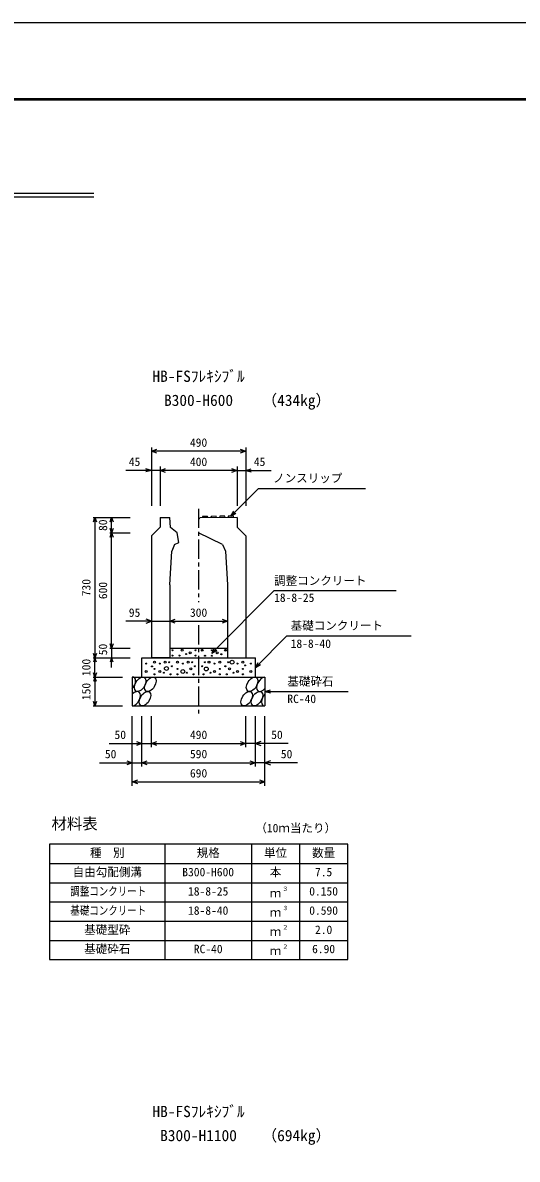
# Model space of a CAD drawing. Units: millimetres, scale not verified. Extents: x -16800 to 16800, y -5940 to 5940.
# Drawn here: x 9985 to 12557, y 29 to 5940 of the extents above; entities that cross this region are included whole.
import ezdxf
from ezdxf.enums import TextEntityAlignment as Align

# ---------------------------------------------------------------- set-up
doc = ezdxf.new("R2010")
doc.units = ezdxf.units.MM
doc.header["$LTSCALE"] = 20
doc.linetypes.add('CHAIN1', pattern=[8, 5, -1, 1, -1])
for name, color, linetype, lineweight in [('0-0_DIM', 7, 'Continuous', 25), ('0-1_Defpoints', 5, 'Continuous', 25), ('0-2_HATCH', 6, 'Continuous', 25), ('0-3_HYO', 3, 'Continuous', 25), ('0-4_HYO2', 4, 'Continuous', 25), ('0-5_OUTLINE', 3, 'Continuous', 25), ('0-6_TXT', 7, 'Continuous', 25), ('0-7_WAKU', 3, 'Continuous', 25)]:
    doc.layers.add(name, color=color, linetype=linetype, lineweight=lineweight)
doc.styles.add('ＭＳ ゴシック', font='')
doc.styles.get('ＭＳ ゴシック').set_extended_font_data('MS Gothic')

msp = doc.modelspace()

# ---------------------------------------------------------------- linework, layer by layer
at = {"layer": '0-0_DIM'}
for p, q in [((10654.89, 3731.28), (10654.89, 3427.52)), ((11144.89, 3731.28), (11144.89, 3427.52)), ((11144.89, 3711.28), (10654.89, 3711.28)), ((10654.89, 3611.28), (10521.87, 3611.28)), ((10654.89, 3611.28), (10625.91, 3619.04)), ((10654.89, 3611.28), (10625.91, 3603.51)), ((10699.89, 3611.28), (10654.89, 3611.28)), ((10699.89, 3631.28), (10699.89, 3427.52)), ((11099.89, 3611.28), (10699.89, 3611.28)), ((11099.89, 3631.28), (11099.89, 3427.52)), ((11099.89, 3611.28), (11144.89, 3611.28)), ((11144.89, 3611.28), (11173.87, 3619.04)), ((11144.89, 3611.28), (11277.91, 3611.28)), ((11144.89, 3611.28), (11173.87, 3603.51)), ((11067.95, 3373.58), (11210.16, 3515.79)), ((11767.05, 3515.79), (11210.16, 3515.79)), ((11067.95, 3373.58), (11082.95, 3399.56)), ((11067.95, 3373.58), (11093.93, 3388.58)), ((10350.8, 3366.9), (10544.13, 3366.9)), ((10360.8, 3366.9), (10360.8, 2636.9)), ((10447.46, 3286.9), (10447.46, 3366.9)), ((10437.46, 3286.9), (10544.13, 3286.9)), ((10447.46, 2686.9), (10447.46, 3286.9)), ((10655, 2826.9), (10521.98, 2826.9)), ((10655, 2826.9), (10750, 2826.9)), ((10750, 2826.9), (11050, 2826.9)), ((11358.65, 2750.55), (11195, 2586.9)), ((11358.65, 2750.55), (12005.53, 2750.55)), ((10437.46, 2686.9), (10544.13, 2686.9)), ((10447.46, 2686.9), (10447.46, 2636.9)), ((10968.01, 2661.9), (10983.01, 2687.88)), ((10968.01, 2661.9), (10993.99, 2676.9)), ((10350.8, 2636.9), (10544.13, 2636.9)), ((10360.8, 2536.9), (10360.8, 2636.9)), ((10447.46, 2586.9), (10447.46, 2636.9)), ((11195, 2586.9), (11210, 2612.88)), ((11195, 2586.9), (11220.98, 2601.9)), ((10350.8, 2536.9), (10505, 2536.9)), ((10360.8, 2536.9), (10360.8, 2386.9)), ((11245, 2461.9), (11273.98, 2469.66)), ((11245, 2461.9), (11678.31, 2461.9)), ((11245, 2461.9), (11273.98, 2454.13)), ((10350.8, 2386.9), (10505, 2386.9)), ((10555, 1971.38), (10555, 2333.73)), ((10605, 2071.38), (10605, 2333.73)), ((10655, 2171.38), (10655, 2333.73)), ((11145, 2171.38), (11145, 2333.73)), ((11195, 2071.38), (11195, 2333.73)), ((11245, 1971.38), (11245, 2333.73)), ((10435, 2191.38), (10655, 2191.38)), ((10655, 2191.38), (11145, 2191.38)), ((11365, 2191.38), (11145, 2191.38)), ((10385, 2091.38), (10605, 2091.38)), ((10605, 2091.38), (11195, 2091.38)), ((11415, 2091.38), (11195, 2091.38)), ((10555, 1991.38), (11245, 1991.38))]:
    msp.add_line(p, q, dxfattribs=at)
at = {"layer": '0-0_DIM', "linetype": 'CHAIN1'}
for p, q in [((10900, 3412.2), (10900, 2926.9)), ((10900, 2806.9), (10900, 2336.9))]:
    msp.add_line(p, q, dxfattribs=at)
at = {"layer": '0-0_DIM'}
for points in [[(10683.08, 3701.02), (10654.89, 3711.28), (10683.08, 3721.54)], [(11116.74, 3721.55), (11144.93, 3711.29), (11116.74, 3701.03)], [(10728.12, 3601.02), (10699.93, 3611.28), (10728.12, 3621.54)], [(11071.74, 3621.54), (11099.93, 3611.28), (11071.74, 3601.02)], [(10352.59, 3344.34), (10360.8, 3366.9), (10369.01, 3344.34)], [(10439.26, 3344.34), (10447.46, 3366.9), (10455.67, 3344.34)], [(10455.67, 3309.45), (10447.46, 3286.9), (10439.26, 3309.45)], [(10439.26, 3264.34), (10447.46, 3286.9), (10455.67, 3264.34)], [(10968.01, 2661.9), (11292.47, 2986.36), (11926.82, 2986.36)], [(10626.81, 2816.64), (10655, 2826.9), (10626.81, 2837.16)], [(10778.19, 2816.64), (10750, 2826.9), (10778.19, 2837.16)], [(11021.88, 2837.16), (11050.08, 2826.9), (11021.88, 2816.64)], [(10455.67, 2709.45), (10447.46, 2686.9), (10439.26, 2709.45)], [(10369.01, 2659.45), (10360.8, 2636.9), (10352.59, 2659.45)], [(10369.01, 2614.34), (10360.8, 2636.9), (10352.59, 2614.34)], [(10455.67, 2614.34), (10447.46, 2636.9), (10439.26, 2614.34)], [(10369.01, 2559.45), (10360.8, 2536.9), (10352.59, 2559.45)], [(10369.01, 2514.34), (10360.8, 2536.9), (10352.59, 2514.34)], [(10369.01, 2409.45), (10360.8, 2386.9), (10352.59, 2409.45)], [(10576.81, 2201.64), (10605, 2191.38), (10576.81, 2181.12)], [(10683.19, 2181.12), (10655, 2191.38), (10683.19, 2201.64)], [(11116.81, 2201.64), (11145, 2191.38), (11116.81, 2181.12)], [(11223.19, 2201.64), (11195, 2191.38), (11223.19, 2181.12)], [(10526.81, 2101.64), (10555, 2091.38), (10526.81, 2081.12)], [(10633.19, 2081.12), (10605, 2091.38), (10633.19, 2101.64)], [(11166.81, 2101.64), (11195, 2091.38), (11166.81, 2081.12)], [(11273.19, 2101.64), (11245, 2091.38), (11273.19, 2081.12)], [(10583.19, 1981.12), (10555, 1991.38), (10583.19, 2001.64)], [(11216.81, 2001.64), (11245, 1991.38), (11216.81, 1981.12)]]:
    msp.add_lwpolyline(points, dxfattribs=at)
at = {"layer": '0-1_Defpoints'}
msp.add_lwpolyline([(0, -5940), (16800, -5940), (16800, 5940), (0, 5940)], close=True, dxfattribs=at)
at = {"layer": '0-2_HATCH'}
for p, q in [((10948, 3365.88), (10946.45, 3372.36)), ((10993, 3366.33), (10991.45, 3372.81)), ((11038, 3366.78), (11036.45, 3373.26)), ((11083, 3367.23), (11081.45, 3373.71))]:
    msp.add_line(p, q, dxfattribs=at)
for points in [[(10946.45, 3372.36), (10919.45, 3372.09), (10918, 3365.58)], [(10991.45, 3372.81), (10964.45, 3372.54), (10963, 3366.03)], [(11036.45, 3373.26), (11009.45, 3372.99), (11008, 3366.48)], [(11081.45, 3373.71), (11054.45, 3373.44), (11053, 3366.93)]]:
    msp.add_lwpolyline(points, dxfattribs=at)
for centre, radius in [((10763.97, 2676.21), 2.5), ((10813.88, 2676.21), 5), ((10855.93, 2663.08), 5), ((10883.97, 2676.21), 2.5), ((10919.13, 2675.93), 5), ((10969.04, 2675.93), 2.5), ((10997.08, 2662.79), 5), ((11039.13, 2675.93), 5), ((10627.79, 2607.07), 2.5), ((10669.97, 2614.95), 5), ((10698.01, 2607.07), 2.5), ((10726.04, 2614.08), 5), ((10747.07, 2614.08), 2.5), ((10763.97, 2648.19), 2.5), ((10789.97, 2614.95), 5), ((10799.86, 2648.19), 2.5), ((10818.01, 2607.07), 2.5), ((10834.9, 2656.07), 2.5), ((10846.04, 2614.08), 5), ((10867.07, 2614.08), 2.5), ((10883.97, 2648.19), 2.5), ((10932.93, 2614.08), 2.5), ((10933.15, 2647.91), 2.5), ((10953.96, 2614.08), 5), ((10969.04, 2647.91), 2.5), ((10981.99, 2607.07), 2.5), ((11010.03, 2614.95), 5), ((11018.11, 2655.79), 2.5), ((11052.93, 2614.08), 2.5), ((11073.96, 2614.08), 10), ((11101.99, 2607.07), 2.5), ((11130.03, 2614.95), 5), ((11171.61, 2607.07), 2.5), ((10627.79, 2565.93), 5), ((10657.55, 2592.15), 2.5), ((10669.97, 2579.06), 2.5), ((10669.97, 2551.04), 2.5), ((10698.01, 2565.93), 5), ((10719.03, 2558.92), 2.5), ((10732.58, 2581.06), 10), ((10754.08, 2551.04), 2.5), ((10761.09, 2593.06), 2.5), ((10789.97, 2579.06), 2.5), ((10789.97, 2551.04), 2.5), ((10818.01, 2565.93), 10), ((10839.03, 2558.92), 2.5), ((10860.06, 2579.06), 5), ((10874.08, 2551.04), 2.5), ((10881.09, 2593.06), 2.5), ((10918.91, 2593.06), 2.5), ((10925.92, 2551.04), 2.5), ((10939.94, 2579.06), 10), ((10960.97, 2558.92), 2.5), ((10981.99, 2565.93), 5), ((11010.03, 2579.06), 2.5), ((11010.03, 2551.04), 2.5), ((11038.91, 2593.06), 2.5), ((11045.92, 2551.04), 2.5), ((11059.94, 2579.06), 5), ((11080.97, 2558.92), 2.5), ((11101.99, 2565.93), 5), ((11130.03, 2579.06), 2.5), ((11130.03, 2551.04), 2.5), ((11141.37, 2597.38), 2.5), ((11171.61, 2565.93), 5)]:
    msp.add_circle(centre, radius, dxfattribs=at)
for centre, start_param, end_param in [((10542.64, 2499.37), 4.385593, 6.6745444), ((11231.14, 2499.37), 0.3357715, 4.4411806), ((10567.96, 2424.38), 3.5111464, 7.548991), ((11256.46, 2424.38), 1.2110787, 3.5658734)]:
    msp.add_ellipse(centre, major_axis=(21.81, 35.31), ratio=0.5792, start_param=start_param, end_param=end_param, dxfattribs=at)
for centre in [(10595.84, 2499.37), (10649.05, 2499.37), (11177.93, 2499.37), (10621.16, 2424.38), (11150.04, 2424.38), (11203.25, 2424.38)]:
    msp.add_ellipse(centre, major_axis=(21.81, 35.31), ratio=0.5792, dxfattribs=at)
at = {"layer": '0-3_HYO'}
for p, q in [((10725, 1667.43), (10725, 1067.43)), ((11175, 1667.43), (11175, 1067.43)), ((11425, 1667.43), (11425, 1067.43)), ((10125, 1567.43), (11675, 1567.43))]:
    msp.add_line(p, q, dxfattribs=at)
msp.add_lwpolyline([(10125, 1067.43), (11675, 1067.43), (11675, 1667.43), (10125, 1667.43)], close=True, dxfattribs=at)
at = {"layer": '0-4_HYO2'}
for p, q in [((10125, 1467.43), (11675, 1467.43)), ((10125, 1367.43), (11675, 1367.43)), ((10125, 1267.43), (11675, 1267.43)), ((10125, 1167.43), (11675, 1167.43))]:
    msp.add_line(p, q, dxfattribs=at)
at = {"layer": '0-5_OUTLINE'}
for p, q in [((10655, 3271.9), (10700, 3316.9)), ((10700, 3367.4), (10750, 3366.9)), ((10700, 3367.4), (10700, 3316.9)), ((11100, 3367.4), (10906, 3365.46)), ((11100, 3367.4), (11100, 3316.9)), ((11145, 3271.9), (11100, 3316.9)), ((10655, 3271.9), (10655, 2636.9)), ((10796.48, 3237.04), (10789, 3286.9)), ((11024.8, 3226.9), (10900, 3286.9)), ((11145, 3271.9), (11145, 2636.9)), ((10775.14, 3226.76), (10760.5, 3191.9)), ((10775.14, 3226.76), (10796.48, 3237.04)), ((11024.8, 3226.9), (11039.5, 3191.9)), ((10750, 3016.9), (10760.5, 3191.9)), ((11039.5, 3191.9), (11050, 3016.9)), ((10750, 3016.9), (10750, 2636.9)), ((11050, 3016.9), (11050, 2636.9)), ((10750, 2686.9), (11050, 2686.9)), ((10605, 2636.9), (11195, 2636.9)), ((10605, 2536.9), (10605, 2636.9)), ((10750, 2636.9), (10655, 2636.9)), ((11050, 2636.9), (11145, 2636.9)), ((11195, 2536.9), (11195, 2636.9)), ((10555, 2536.9), (11245, 2536.9)), ((10555, 2536.9), (10555, 2386.9)), ((11245, 2536.9), (11245, 2386.9)), ((10555, 2386.9), (11245, 2386.9))]:
    msp.add_line(p, q, dxfattribs=at)
for points in [[(10789, 3286.9), (10753, 3314.02), (10750, 3366.9)], [(10900, 3362.2), (10904.5, 3362.2), (10906, 3365.46)]]:
    msp.add_lwpolyline(points, dxfattribs=at)
at = {"layer": '0-6_TXT'}
for p, q in [((6444.97, 5054.39), (10355.03, 5054.39)), ((6444.97, 5035.19), (10355.03, 5035.19))]:
    msp.add_line(p, q, dxfattribs=at)
at = {"layer": '0-7_WAKU', "lineweight": 50}
msp.add_lwpolyline([(400, -5540), (16400, -5540), (16400, 5540), (400, 5540)], close=True, dxfattribs=at)

# ---------------------------------------------------------------- texts
at = {"layer": '0-0_DIM', "style": 'ＭＳ ゴシック'}
for s, p in [('490', (10854.89, 3721.28)), ('45', (10536.87, 3621.28)), ('400', (10854.89, 3621.28)), ('45', (11187.07, 3621.28)), ('ノンスリップ', (11287.47, 3535.97)), ('調整コンクリート', (11292.47, 3002.78)), ('18-8-25', (11292.47, 2914.51)), ('95', (10536.98, 2836.9)), ('300', (10855, 2836.9)), ('基礎コンクリート', (11378.65, 2769.29)), ('18-8-40', (11378.65, 2675.47)), ('基礎砕石', (11361.32, 2479.07)), ('RC-40', (11361.32, 2388.38)), ('50', (10462.56, 2201.38)), ('490', (10855, 2201.38)), ('50', (11277.44, 2201.38)), ('50', (10412.56, 2101.38)), ('590', (10855, 2101.38)), ('50', (11327.44, 2101.38)), ('690', (10855, 2001.38))]:
    msp.add_text(s, height=43.99, dxfattribs=at).set_placement(p, align=Align.BOTTOM_LEFT)
for s, p in [('80', (10437.46, 3296.65)), ('730', (10350.8, 2956.9)), ('600', (10437.46, 2941.9)), ('50', (10437.46, 2650.22)), ('100', (10350.8, 2541.9)), ('150', (10350.8, 2416.9))]:
    msp.add_text(s, height=43.99, rotation=90, dxfattribs=at).set_placement(p, align=Align.BOTTOM_LEFT)
at = {"layer": '0-6_TXT', "style": 'ＭＳ ゴシック'}
for s, height, p in [('HB-FSﾌﾚｷｼﾌﾞﾙ', 58.65, (10660, 4054.36)), ('B300-H600', 58.65, (10720, 3929.36)), ('（434kg）', 58.65, (11228.37, 3929.36)), ('材料表', 58.65, (10135, 1727.43)), ('（10ｍ当たり）', 43.99, (11195, 1716.43)), ('種\u3000別', 43.99, (10335, 1587.43)), ('規格', 43.99, (10890, 1587.43)), ('単位', 43.99, (11240, 1587.43)), ('数量', 43.99, (11490, 1587.43)), ('自由勾配側溝', 43.99, (10245, 1487.43)), ('B300-H600', 43.99, (10815, 1487.43)), ('本', 43.99, (11270, 1487.43)), ('7.5', 43.99, (11505, 1487.43)), ('18-8-25', 43.99, (10845, 1387.43)), ('ｍ', 43.99, (11270, 1377.43)), ('３', 21.99, (11335.54, 1417.8)), ('0.150', 43.99, (11475, 1387.43)), ('18-8-40', 43.99, (10845, 1287.43)), ('ｍ', 43.99, (11270, 1277.43)), ('３', 21.99, (11335.54, 1317.8)), ('0.590', 43.99, (11475, 1287.43)), ('基礎型砕', 43.99, (10305, 1187.43)), ('２', 21.99, (11335.54, 1217.8)), ('2.0', 43.99, (11505, 1187.43)), ('ｍ', 43.99, (11270, 1177.43)), ('基礎砕石', 43.99, (10305, 1087.43)), ('RC-40', 43.99, (10875, 1087.43)), ('ｍ', 43.99, (11270, 1077.43)), ('２', 21.99, (11335.54, 1117.8)), ('6.90', 43.99, (11490, 1087.43)), ('HB-FSﾌﾚｷｼﾌﾞﾙ', 58.65, (10660, 230.44)), ('B300-H1100', 58.65, (10700, 105.44)), ('（694kg）', 58.65, (11228.37, 105.44))]:
    msp.add_text(s, height=height, dxfattribs=at).set_placement(p, align=Align.BOTTOM_LEFT)
at = {"layer": '0-6_TXT', "style": 'ＭＳ ゴシック', "width": 0.8}
for s, p in [('調整コンクリート', (10233, 1387.43)), ('基礎コンクリート', (10233, 1287.43))]:
    msp.add_text(s, height=43.99, dxfattribs=at).set_placement(p, align=Align.BOTTOM_LEFT)

doc.saveas('drawing.dxf')
